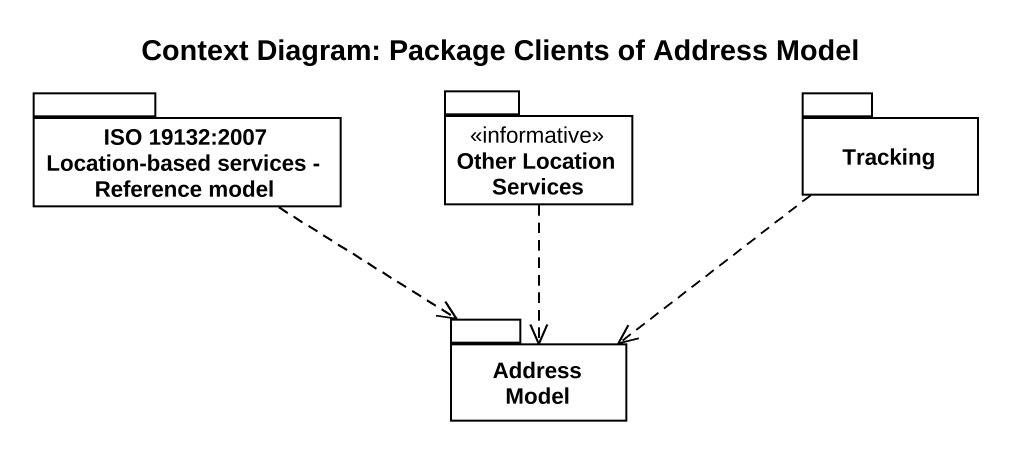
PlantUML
@startuml
title Context Diagram: Package Clients of Address Model
package "ISO 19132:2007 Location-based services - Reference model" as ISO_19132_2007_Location {
}
package "Other Location Services" as Other_Location_Services <<informative>> {
}
package Tracking {
}
package "Address Model" as Address_Model {
}
ISO_19132_2007_Location ..> Address_Model
Other_Location_Services ..> Address_Model
Tracking ..> Address_Model
@enduml
